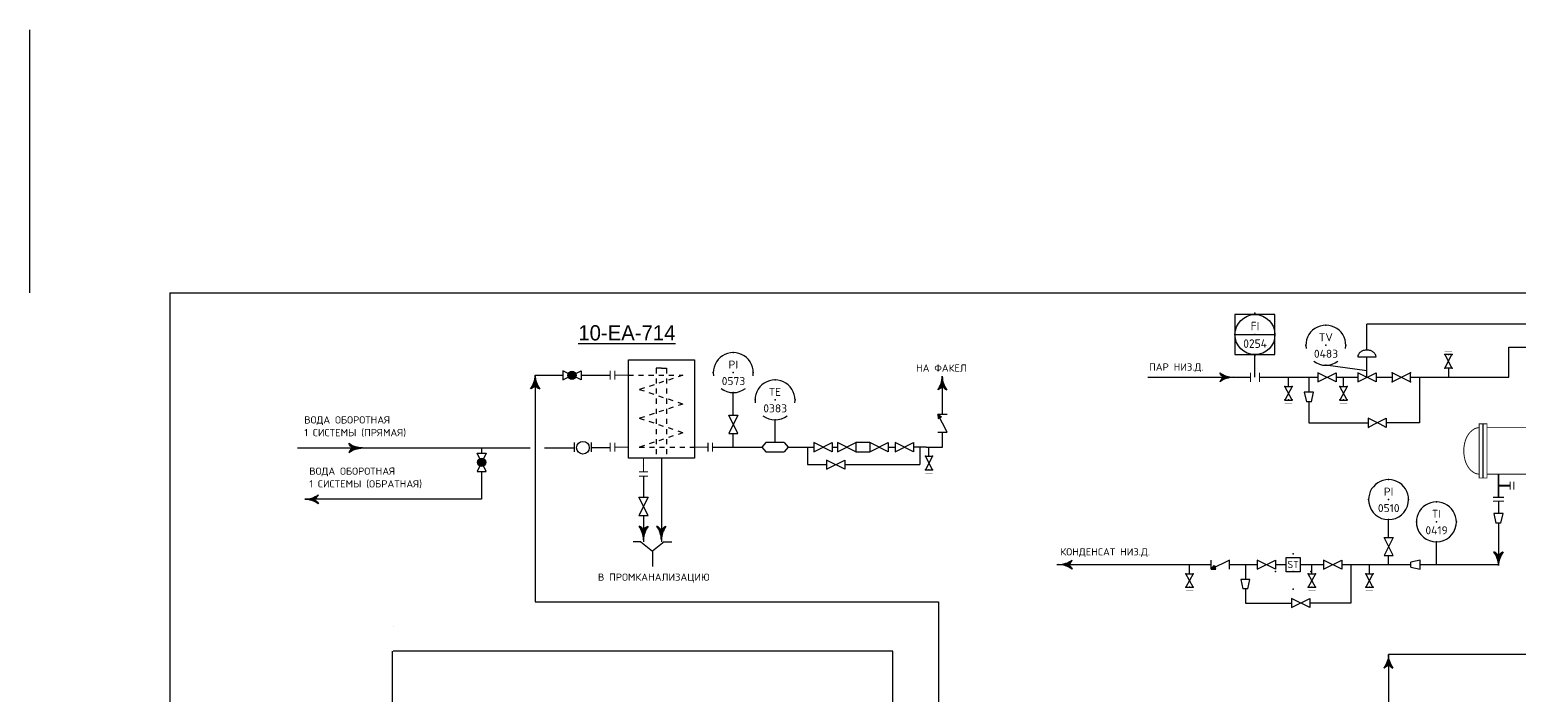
# Model space of a CAD drawing. Extents: x -60 to 179, y 68 to 180.
# Drawn here: x -59.82 to -30.39, y 94.08 to 107.24 of the extents above; entities that cross this region are included whole.
import ezdxf
from ezdxf.enums import TextEntityAlignment as Align

# ---------------------------------------------------------------- set-up
doc = ezdxf.new("R2010")
doc.units = 0
doc.header["$MEASUREMENT"] = 0
doc.linetypes.add('DASH', pattern=[0.15625, 0.09375, -0.0625])
doc.linetypes.add('DASHED', pattern=[0.1875, 0.125, -0.0625])
doc.layers.get('0').update_dxf_attribs({"linetype": 'CONTINUOUS'})
for name, color, linetype in [('IN-ATTRIBS', 7, 'CONTINUOUS'), ('IN-EQUIPMENT', 7, 'CONTINUOUS'), ('IN-INST-TAP', 7, 'CONTINUOUS'), ('IN-INSTRUMENT', 7, 'CONTINUOUS'), ('IN-MIN-PROC', 7, 'CONTINUOUS'), ('IN-PNEUMATIC', 7, 'CONTINUOUS'), ('IN-SOFTWARE', 7, 'CONTINUOUS'), ('IN-TEXT', 1, 'CONTINUOUS'), ('СЛОЙ1', 3, 'CONTINUOUS'), ('СЛОЙ2', 6, 'CONTINUOUS'), ('СЛОЙ3', 5, 'CONTINUOUS'), ('СЛОЙ4', 2, 'CONTINUOUS')]:
    doc.layers.add(name, color=color, linetype=linetype)
doc.styles.add('ATTRIBS', font='SIMPLEX', dxfattribs={"width": 0.9, "height": 0.1})
doc.styles.add('NARROW', font='simplex', dxfattribs={"width": 0.75, "height": 0.1})
doc.styles.add('S1', font='SIMPLEX', dxfattribs={"height": 0.1})

# ---------------------------------------------------------------- blocks, each defined once
blk = doc.blocks.new('PE2')
for points in [[(0, 0, 0.150368), (0.188, 0.062, 0.150368)], [(0.125, 0, 0.206864), (0.188, 0.062, 0.206864)], [(0.125, 0, -0.206864), (0.188, -0.062, -0.206864)]]:
    blk.add_lwpolyline(points, format="xyb")
blk.add_arc((-0.008, -0.336), 0.336, 54.4623, 88.6678)
for points in [[(0, 0), (0.125, 0), (0.04, 0.003), (0.141, 0.008)], [(0, 0), (0.125, 0), (0.04, -0.003), (0.141, -0.008)], [(0.04, 0.003), (0.141, 0.008), (0.079, 0.011), (0.156, 0.019)], [(0.079, 0.011), (0.156, 0.019), (0.117, 0.024), (0.169, 0.031)], [(0.117, 0.024), (0.169, 0.031), (0.154, 0.041), (0.179, 0.046)], [(0.154, 0.041), (0.179, 0.046), (0.188, 0.062)], [(0.04, -0.003), (0.141, -0.008), (0.079, -0.011), (0.156, -0.019)], [(0.079, -0.011), (0.156, -0.019), (0.117, -0.024), (0.169, -0.031)], [(0.117, -0.024), (0.169, -0.031), (0.154, -0.041), (0.179, -0.046)], [(0.154, -0.041), (0.179, -0.046), (0.188, -0.062)]]:
    blk.add_solid(points)
blk = doc.blocks.new('BUBTEXT')
at = {"layer": 'IN-ATTRIBS'}
for p in [(0, 0.25), (-0.25, 0), (0, 0), (0.25, 0), (0, -0.25)]:
    blk.add_point(p, dxfattribs=at)
at = {"layer": 'IN-ATTRIBS', "flags": 1}
for tag, style, width, p in [('DWGNO', 'ATTRIBS', 0.8, (0.003, 0.447)), ('IDNUM', 'ATTRIBS', 0.8, (0.009, 0.584)), ('FILENO', 'ATTRIBS', 0.8, (-0.003, 0.311)), ('LOC', 'ATTRIBS', 0.8, (-0.08, -0.422)), ('SIG', 'ATTRIBS', 0.8, (-0.087, -0.563)), ('INSTALL', 'ATTRIBS', 0.8, (-0.087, -0.699)), ('DATE', 'ATTRIBS', 0.8, (-0.088, -0.969)), ('SERV', 'ATTRIBS', 0.8, (-0.083, -0.838)), ('DES', 'NARROW', 0.75, (-0.087, -1.102)), ('CSYS', 'NARROW', 0.75, (-0.087, -1.243))]:
    blk.add_attdef(tag, text='', height=0.1, dxfattribs=dict(at, style=style, width=width)).set_placement(p, align=Align.CENTER)
at = {"layer": 'IN-ATTRIBS', "style": 'ATTRIBS', "flags": 1}
blk.add_attdef('SYSCDI', text='', height=0.1, dxfattribs=at).set_placement((-0.312, 0.312), align=Align.RIGHT)
at = {"layer": 'IN-ATTRIBS', "style": 'S1'}
for tag, p in [('XT', (0.324, 0.257)), ('A1', (0.323, 0.115)), ('A2', (0.323, -0.035)), ('A3', (0.323, -0.185)), ('RES', (0.323, -0.342))]:
    blk.add_attdef(tag, p, '', height=0.1, dxfattribs=at)
at = {"layer": 'IN-ATTRIBS', "style": 'ATTRIBS'}
blk.add_attdef('SYSCDV', text='', height=0.1, dxfattribs=at).set_placement((-0.312, 0.141), align=Align.RIGHT)
at = {"layer": 'IN-ATTRIBS', "style": 'S1'}
for tag, p in [('INSTTYPE', (0, 0.05)), ('TAGNUM', (0.002, -0.156)), ('MD', (0.402, -0.565)), ('SZ', (0.402, -0.696))]:
    blk.add_attdef(tag, text='', height=0.1, dxfattribs=at).set_placement(p, align=Align.CENTER)
blk = doc.blocks.new('PH35B')
for start, end in [(351.1529, 188.8471), (232.6037, 307.3963)]:
    blk.add_arc((0, 0), 0.25, start, end)
blk = doc.blocks.new('PE13')
at = {"const_width": 0.015}
for points in [[(0, 0), (0.1875, 0)], [(0.1875, 0.0625), (0.1875, -0.0625)]]:
    blk.add_lwpolyline(points, dxfattribs=at)
blk = doc.blocks.new('PF35A')
blk.add_lwpolyline([(0, -0.0625), (0.25, 0.0625), (0.25, -0.0625), (0, 0.0625)], close=True)
blk = doc.blocks.new('DRAINTXT')
at = {"layer": 'IN-ATTRIBS'}
for p in [(-0.05, -0.125), (0, -0.125), (0.05, -0.125), (-0.05, -0.312), (0, -0.312), (0.05, -0.312)]:
    blk.add_point(p, dxfattribs=at)
at = {"layer": 'IN-ATTRIBS', "style": 'S1', "flags": 1}
for tag, p in [('DWGNO', (-0.438, -0.219)), ('IDNUM', (-0.562, -0.219)), ('FILENO', (-0.312, -0.219))]:
    blk.add_attdef(tag, text='', height=0.1, rotation=90, dxfattribs=at).set_placement(p, align=Align.CENTER)
at = {"layer": 'IN-ATTRIBS', "style": 'S1'}
for tag, p in [('MODE', (-0.078, -0.219)), ('SIZE', (0.172, -0.219))]:
    blk.add_attdef(tag, text='', height=0.1, rotation=90, dxfattribs=at).set_placement(p, align=Align.CENTER)
blk = doc.blocks.new('PH29A')
at = {"linetype": 'Continuous'}
blk.add_line((-0.25, 0), (0.25, 0), dxfattribs=at)
blk.add_lwpolyline([(-0.25, 0.25), (-0.25, -0.25), (0.25, -0.25), (0.25, 0.25)], close=True)
blk.add_circle((0, 0), 0.25)
blk = doc.blocks.new('VALVTEXT')
at = {"layer": 'IN-ATTRIBS'}
for p in [(0, 0.0625), (0, 0), (0.25, 0.0625), (0.25, 0), (0, -0.0625), (0.25, -0.0625)]:
    blk.add_point(p, dxfattribs=at)
at = {"layer": 'IN-ATTRIBS', "style": 'S1', "flags": 1}
for tag, p in [('IDNUM', (0.125, 0.5625)), ('DWGNO', (0.125, 0.4375)), ('FILENO', (0.125, 0.3125))]:
    blk.add_attdef(tag, text='', height=0.1, dxfattribs=at).set_placement(p, align=Align.CENTER)
at = {"layer": 'IN-ATTRIBS', "style": 'S1'}
for tag, p in [('MODE', (0.125, 0.078125)), ('SIZE', (0.125, -0.1875))]:
    blk.add_attdef(tag, text='', height=0.1, dxfattribs=at).set_placement(p, align=Align.CENTER)

msp = doc.modelspace()

# ---------------------------------------------------------------- hatches: boundary and pattern name
at = {"layer": 'СЛОЙ4', "linetype": 'Continuous'}
h = msp.add_hatch(color=256, dxfattribs=at)
h.paths.add_polyline_path([(-49.105, 100.408), (-49.032, 100.372, 0.116434), (-49.024, 100.408, 0.116434), (-49.032, 100.445)])
h.paths.add_polyline_path([(-49.105, 100.408), (-49.178, 100.372, 0.618034), (-49.032, 100.372)])
h.paths.add_polyline_path([(-49.178, 100.445, 0.116434), (-49.187, 100.408, 0.116434), (-49.178, 100.372), (-49.105, 100.408)])
h.paths.add_polyline_path([(-49.105, 100.408), (-49.032, 100.445, 0.618034), (-49.178, 100.445)])
h = msp.add_hatch(color=256, dxfattribs=at)
h.paths.add_polyline_path([(-41.876, 99.642), (-41.839, 99.569), (-41.805, 99.585)])
h.paths.add_polyline_path([(-41.876, 99.642), (-41.873, 99.552), (-41.839, 99.569)])
h = msp.add_hatch(color=256, dxfattribs=at)
h.paths.add_polyline_path([(-50.89, 98.687), (-50.854, 98.76, 0.236068), (-50.926, 98.76)])
h.paths.add_polyline_path([(-50.89, 98.687), (-50.854, 98.614, 0.284079), (-50.808, 98.687, 0.284079), (-50.854, 98.76)])
h.paths.add_polyline_path([(-50.926, 98.614, 0.236068), (-50.854, 98.614), (-50.89, 98.687)])
h.paths.add_polyline_path([(-50.89, 98.687), (-50.926, 98.76, 0.284079), (-50.972, 98.687, 0.284079), (-50.926, 98.614)])
h = msp.add_hatch(color=256, dxfattribs=at)
h.paths.add_polyline_path([(-36.476, 96.576), (-36.403, 96.613), (-36.419, 96.647)])
h.paths.add_polyline_path([(-36.476, 96.576), (-36.386, 96.579), (-36.403, 96.613)])

# ---------------------------------------------------------------- linework, layer by layer
at = {"color": 7}
for p, q in [((-59.816, 102.038), (-59.816, 107.237)), ((-33.403, 100.907), (-33.403, 101.417)), ((-25.037, 101.417), (-33.403, 101.417)), ((-52.637, 95.447), (-52.637, 95.447)), ((-42.77, 94.957), (-52.637, 94.957)), ((-42.77, 93.702), (-42.77, 94.957))]:
    msp.add_line(p, q, dxfattribs=at)
at = {"color": 6}
msp.add_line((-31.107, 98.386), (-31.107, 99.449), dxfattribs=at)
at = {"color": 6, "const_width": 0.0184}
msp.add_lwpolyline([(-31.183, 99.449), (-31.183, 98.378), (-31.03, 98.378), (-31.03, 99.449)], close=True, dxfattribs=at)
msp.add_lwpolyline([(-31.183, 99.373, 0.139889), (-31.293, 99.341, 0.107118), (-31.399, 99.238, 0.079812), (-31.464, 99.096, 0.067459), (-31.489, 98.914, 0.067459), (-31.464, 98.731, 0.079812), (-31.399, 98.589, 0.107118), (-31.293, 98.486, 0.139889), (-31.183, 98.455, 0.139889)], format="xyb", dxfattribs=at)
at = {"color": 6}
for points, const_width in [([(-28.559, 99.372), (-31.03, 99.372)], 0.0184), ([(-28.559, 98.455), (-31.03, 98.455)], 0.0184), ([(-30.804, 98.455), (-30.804, 97.996)], 0.0367), ([(-30.574, 98.302), (-30.574, 98.149)], 0.0184), ([(-30.498, 98.302), (-30.498, 98.149)], 0.0184), ([(-30.697, 97.996), (-30.911, 97.996)], 0.0257), ([(-30.804, 98.225), (-30.574, 98.225)], 0.0367)]:
    msp.add_lwpolyline(points, dxfattribs=dict(at, const_width=const_width))
at = {"color": 7}
msp.add_lwpolyline([(-34.999, 96.809), (-34.72, 96.809), (-34.72, 96.523), (-34.999, 96.523)], close=True, dxfattribs=at)
for centre, start, end in [((-32.975, 97.95), 351.1529, 188.8471), ((-32.975, 97.95), 188.8471, 351.1529), ((-32.03, 97.511), 351.1529, 188.8471), ((-32.03, 97.511), 188.8471, 351.1529)]:
    msp.add_arc(centre, 0.395, start, end)
at = {"layer": 'IN-EQUIPMENT', "color": 2, "const_width": 0.0257}
msp.add_lwpolyline([(-30.697, 97.92), (-30.911, 97.92)], dxfattribs=at)
at = {"layer": 'IN-INST-TAP'}
for p, q in [((-35.614, 100.368), (-35.614, 100.817)), ((-33.403, 100.496), (-34.214, 100.606)), ((-45.094, 99.077), (-45.094, 99.527)), ((-32.03, 96.666), (-32.03, 97.115))]:
    msp.add_line(p, q, dxfattribs=at)
at = {"layer": 'IN-MIN-PROC', "linetype": 'DASH'}
for p, q in [((-47.991, 100.408), (-46.915, 100.408)), ((-46.915, 100.408), (-47.775, 100.124)), ((-47.442, 100.546), (-47.442, 98.771)), ((-47.34, 100.546), (-47.442, 100.546)), ((-47.34, 100.546), (-47.238, 100.546)), ((-47.238, 100.546), (-47.238, 98.771)), ((-46.915, 99.84), (-47.775, 100.124)), ((-46.915, 99.84), (-47.775, 99.556)), ((-46.915, 99.272), (-47.775, 99.556)), ((-46.915, 99.272), (-47.775, 98.988)), ((-47.775, 98.988), (-46.688, 98.988))]:
    msp.add_line(p, q, dxfattribs=at)
at = {"layer": 'IN-PNEUMATIC'}
msp.add_line((-52.65, 88.411), (-52.65, 94.957), dxfattribs=at)
at = {"layer": 'IN-SOFTWARE'}
for q in [(145.371, 102.038), (-57.05, 73.338)]:
    msp.add_line((-57.05, 102.038), q, dxfattribs=at)
at = {"layer": 'СЛОЙ1', "linetype": 'Continuous'}
msp.add_line((-32.977, 94.891), (-32.977, 86.644), dxfattribs=at)
at = {"layer": 'СЛОЙ1', "color": 3}
msp.add_line((-25.48, 94.891), (-32.977, 94.891), dxfattribs=at)
at = {"layer": 'СЛОЙ2', "linetype": 'Continuous'}
msp.add_lwpolyline([(-47.991, 100.714), (-46.688, 100.714), (-46.688, 98.771), (-47.991, 98.771)], close=True, dxfattribs=at)
at = {"layer": 'СЛОЙ2', "const_width": 0.0216}
for points in [[(-48.35, 100.318), (-48.35, 100.498)], [(-48.35, 98.898), (-48.35, 99.077)], [(-46.329, 99.077), (-46.329, 98.898)], [(-47.602, 98.412), (-47.782, 98.412)]]:
    msp.add_lwpolyline(points, dxfattribs=at)
at = {"layer": 'СЛОЙ3', "color": 5}
for p, q in [((-30.599, 100.966), (-28.781, 100.966)), ((-30.599, 100.368), (-30.599, 100.966)), ((-30.804, 97.92), (-30.804, 97.673)), ((-30.804, 97.487), (-30.804, 96.666)), ((-49.832, 95.928), (-41.864, 95.928))]:
    msp.add_line(p, q, dxfattribs=at)
at = {"layer": 'СЛОЙ3', "linetype": 'Continuous'}
for p, q in [((-49.832, 100.408), (-49.285, 100.408)), ((-48.925, 100.408), (-48.35, 100.408)), ((-54.53, 98.971), (-49.932, 98.971)), ((-50.89, 98.971), (-50.89, 98.866)), ((-49.646, 98.971), (-49.053, 98.971)), ((-48.35, 98.971), (-48.723, 98.971)), ((-46.329, 98.988), (-45.353, 98.988)), ((-44.835, 98.988), (-44.326, 98.988)), ((-44.453, 98.988), (-44.453, 98.643)), ((-43.967, 98.988), (-43.859, 98.988)), ((-42.106, 98.988), (-42.36, 98.988)), ((-42.233, 98.988), (-42.233, 98.643)), ((-42.106, 98.988), (-41.786, 98.988)), ((-47.34, 98.771), (-47.34, 97.156)), ((-44.453, 98.643), (-44.077, 98.643)), ((-43.718, 98.643), (-42.233, 98.643)), ((-50.89, 98.507), (-50.89, 97.957)), ((-47.692, 98.412), (-47.692, 97.996)), ((-50.89, 97.957), (-54.385, 97.957)), ((-50.89, 97.957), (-50.89, 97.957)), ((-47.692, 97.637), (-47.692, 97.156)), ((-32.975, 97.205), (-32.975, 97.555)), ((-47.747, 97.117), (-47.897, 97.117)), ((-47.747, 97.117), (-47.516, 96.93)), ((-47.692, 97.156), (-47.692, 97.117)), ((-47.285, 97.117), (-47.516, 96.93)), ((-47.34, 97.156), (-47.34, 97.117)), ((-47.285, 97.117), (-47.135, 97.117)), ((-47.516, 96.93), (-47.516, 96.631))]:
    msp.add_line(p, q, dxfattribs=at)
at = {"layer": 'СЛОЙ3'}
for p, q in [((-49.832, 100.408), (-49.832, 95.928)), ((-41.785, 99.642), (-41.785, 100.388)), ((-37.732, 100.368), (-35.704, 100.368)), ((-35.525, 100.368), (-34.369, 100.368)), ((-34.549, 100.368), (-34.549, 100.071)), ((-34.01, 100.368), (-33.582, 100.368)), ((-33.223, 100.368), (-32.909, 100.368)), ((-32.545, 100.368), (-30.599, 100.368)), ((-32.365, 100.368), (-32.365, 99.469)), ((-45.919, 99.617), (-45.919, 100.066)), ((-34.549, 99.885), (-34.549, 99.469)), ((-34.549, 99.469), (-33.381, 99.469)), ((-32.365, 99.469), (-33.022, 99.469)), ((-45.919, 98.988), (-45.919, 99.257)), ((-41.786, 98.988), (-41.786, 99.282)), ((-42.862, 98.988), (-42.719, 98.988)), ((-32.975, 96.666), (-32.975, 96.846)), ((-39.528, 96.666), (-36.476, 96.666)), ((-36.116, 96.666), (-35.569, 96.666)), ((-35.803, 96.666), (-35.803, 96.369)), ((-35.21, 96.666), (-34.999, 96.666)), ((-34.718, 96.666), (-34.259, 96.666)), ((-33.9, 96.666), (-32.534, 96.666)), ((-33.72, 96.666), (-33.72, 95.907)), ((-32.348, 96.666), (-30.812, 96.666)), ((-41.864, 95.928), (-41.864, 92.013)), ((-35.803, 96.184), (-35.803, 95.907)), ((-35.803, 95.907), (-34.891, 95.907)), ((-33.72, 95.907), (-34.532, 95.907))]:
    msp.add_line(p, q, dxfattribs=at)
at = {"layer": 'СЛОЙ4'}
for p, q in [((-33.582, 100.772), (-33.223, 100.772)), ((-33.403, 100.368), (-33.403, 100.772)), ((-31.722, 100.817), (-31.865, 100.817)), ((-31.865, 100.547), (-31.722, 100.817)), ((-31.865, 100.817), (-31.722, 100.547)), ((-34.954, 100.188), (-34.954, 100.368)), ((-33.864, 100.188), (-33.864, 100.368)), ((-31.722, 100.547), (-31.865, 100.547)), ((-31.793, 100.547), (-31.793, 100.368)), ((-34.882, 99.919), (-35.025, 100.188)), ((-34.882, 100.188), (-35.025, 99.919)), ((-35.025, 100.188), (-34.882, 100.188)), ((-34.639, 100.071), (-34.599, 99.885)), ((-34.459, 100.071), (-34.639, 100.071)), ((-34.499, 99.885), (-34.46, 100.071)), ((-33.936, 100.188), (-33.792, 100.188)), ((-33.792, 100.188), (-33.936, 99.919)), ((-33.792, 99.919), (-33.936, 100.188)), ((-35.025, 99.919), (-34.882, 99.919)), ((-34.499, 99.885), (-34.599, 99.885)), ((-33.936, 99.919), (-33.792, 99.919)), ((-41.696, 99.282), (-41.876, 99.642)), ((-41.876, 99.642), (-41.696, 99.642)), ((-41.876, 99.282), (-41.696, 99.282)), ((-49.053, 98.898), (-49.053, 99.077)), ((-48.723, 98.898), (-48.723, 99.077)), ((-42.053, 98.808), (-42.053, 98.988)), ((-41.981, 98.808), (-42.125, 98.538)), ((-41.981, 98.538), (-42.125, 98.808)), ((-42.125, 98.808), (-41.981, 98.808)), ((-42.125, 98.538), (-41.981, 98.538)), ((-30.894, 97.673), (-30.854, 97.487)), ((-30.714, 97.673), (-30.894, 97.673)), ((-30.754, 97.487), (-30.854, 97.487)), ((-30.754, 97.487), (-30.714, 97.673)), ((-36.905, 96.486), (-36.905, 96.666)), ((-36.116, 96.756), (-36.476, 96.576)), ((-36.476, 96.576), (-36.476, 96.756)), ((-36.116, 96.576), (-36.116, 96.756)), ((-34.488, 96.486), (-34.488, 96.666)), ((-33.354, 96.486), (-33.354, 96.666)), ((-32.348, 96.756), (-32.534, 96.716)), ((-32.534, 96.616), (-32.534, 96.716)), ((-32.534, 96.616), (-32.348, 96.577)), ((-32.348, 96.576), (-32.348, 96.756)), ((-36.977, 96.486), (-36.833, 96.486)), ((-36.833, 96.486), (-36.977, 96.217)), ((-36.833, 96.217), (-36.977, 96.486)), ((-36.977, 96.217), (-36.833, 96.217)), ((-35.713, 96.369), (-35.893, 96.369)), ((-35.893, 96.369), (-35.853, 96.184)), ((-35.753, 96.184), (-35.714, 96.369)), ((-34.416, 96.217), (-34.56, 96.486)), ((-34.416, 96.486), (-34.56, 96.217)), ((-34.56, 96.486), (-34.416, 96.486)), ((-34.56, 96.217), (-34.416, 96.217)), ((-33.283, 96.217), (-33.426, 96.486)), ((-33.283, 96.486), (-33.426, 96.217)), ((-33.426, 96.486), (-33.283, 96.486)), ((-33.426, 96.217), (-33.283, 96.217)), ((-35.753, 96.184), (-35.853, 96.184))]:
    msp.add_line(p, q, dxfattribs=at)
at = {"layer": 'СЛОЙ4', "linetype": 'Continuous'}
for p, q in [((-41.876, 99.642), (-41.873, 99.552)), ((-41.876, 99.642), (-41.805, 99.585)), ((-41.873, 99.552), (-41.839, 99.569)), ((-41.805, 99.585), (-41.839, 99.569)), ((-33.262, 99.439), (-33.141, 99.499)), ((-33.141, 99.439), (-33.262, 99.499)), ((-45.274, 99.077), (-45.353, 98.988)), ((-45.353, 98.988), (-45.274, 98.898)), ((-44.914, 99.077), (-45.274, 99.077)), ((-45.274, 98.898), (-44.914, 98.898)), ((-44.914, 99.077), (-44.835, 98.988)), ((-44.835, 98.988), (-44.914, 98.898)), ((-43.221, 99.077), (-43.5, 99.077)), ((-43.5, 98.898), (-43.221, 98.898)), ((-36.476, 96.576), (-36.419, 96.647)), ((-36.476, 96.576), (-36.386, 96.579)), ((-36.419, 96.647), (-36.403, 96.613)), ((-36.386, 96.579), (-36.403, 96.613)), ((-34.651, 95.877), (-34.771, 95.937)), ((-34.771, 95.877), (-34.651, 95.937))]:
    msp.add_line(p, q, dxfattribs=at)
at = {"layer": 'СЛОЙ4'}
msp.add_lwpolyline([(-33.223, 100.772, 0.126822), (-33.236, 100.821, 0.10607), (-33.276, 100.867, 0.085783), (-33.332, 100.896, 0.075445), (-33.403, 100.907, 0.075445), (-33.474, 100.896, 0.085783), (-33.53, 100.867, 0.10607), (-33.57, 100.821, 0.126822), (-33.582, 100.772, 0.126822)], format="xyb", dxfattribs=at)
at = {"layer": 'СЛОЙ4', "linetype": 'Continuous', "const_width": 0.00719}
for points in [[(-31.722, 100.879), (-31.865, 100.879)], [(-35.025, 99.856), (-34.882, 99.856)], [(-33.936, 99.856), (-33.792, 99.856)], [(-42.125, 98.476), (-41.981, 98.476)], [(-36.977, 96.155), (-36.833, 96.155)], [(-34.56, 96.155), (-34.416, 96.155)], [(-33.426, 96.155), (-33.283, 96.155)]]:
    msp.add_lwpolyline(points, dxfattribs=at)
at = {"layer": 'СЛОЙ4'}
for points in [[(-49.285, 100.318), (-48.925, 100.498), (-48.925, 100.318), (-49.285, 100.498)], [(-34.369, 100.278), (-34.01, 100.458), (-34.01, 100.278), (-34.369, 100.458)], [(-33.582, 100.278), (-33.223, 100.458), (-33.223, 100.278), (-33.582, 100.458)], [(-32.904, 100.278), (-32.545, 100.458), (-32.545, 100.278), (-32.904, 100.458)], [(-50.8, 98.507), (-50.98, 98.866), (-50.8, 98.866), (-50.98, 98.507)], [(-44.326, 98.898), (-43.967, 99.077), (-43.967, 98.898), (-44.326, 99.077)], [(-43.5, 98.898), (-43.859, 99.077), (-43.859, 98.898), (-43.5, 99.077)], [(-43.221, 98.898), (-42.862, 99.077), (-42.862, 98.898), (-43.221, 99.077)], [(-42.36, 98.898), (-42.719, 99.077), (-42.719, 98.898), (-42.36, 99.077)], [(-44.077, 98.553), (-43.718, 98.733), (-43.718, 98.553), (-44.077, 98.733)], [(-47.602, 97.637), (-47.782, 97.996), (-47.602, 97.996), (-47.782, 97.637)], [(-32.885, 96.846), (-33.064, 97.205), (-32.885, 97.205), (-33.064, 96.846)], [(-35.569, 96.576), (-35.21, 96.756), (-35.21, 96.576), (-35.569, 96.756)], [(-34.259, 96.576), (-33.9, 96.756), (-33.9, 96.576), (-34.259, 96.756)]]:
    msp.add_lwpolyline(points, close=True, dxfattribs=at)
at = {"layer": 'СЛОЙ4', "const_width": 0.0216}
for points in [[(-35.704, 100.458), (-35.704, 100.278)], [(-35.525, 100.458), (-35.525, 100.278)]]:
    msp.add_lwpolyline(points, dxfattribs=at)
at = {"layer": 'СЛОЙ4'}
for points in [[(-33.262, 99.499), (-33.381, 99.559), (-33.381, 99.379), (-33.262, 99.439)], [(-33.141, 99.499), (-33.022, 99.559), (-33.022, 99.379), (-33.141, 99.439)], [(-34.771, 95.937), (-34.891, 95.997), (-34.891, 95.817), (-34.771, 95.877)], [(-34.651, 95.937), (-34.532, 95.997), (-34.532, 95.817), (-34.651, 95.877)]]:
    msp.add_lwpolyline(points, dxfattribs=at)
at = {"layer": 'СЛОЙ4', "linetype": 'Continuous'}
for centre, radius in [((-49.105, 100.408), 0.0816), ((-48.888, 98.977), 0.125), ((-50.89, 98.687), 0.0816)]:
    msp.add_circle(centre, radius, dxfattribs=at)

# ---------------------------------------------------------------- block references
at = {"layer": 'IN-INSTRUMENT', "linetype": 'DASHED'}
for p, xscale, yscale, values in [((-35.614, 101.212), 1.58125, 1.68125, {'INSTTYPE': 'FI', 'TAGNUM': '0254'}), ((-34.86, 96.53), 1.4, 1.4, {'INSTTYPE': 'ST'})]:
    msp.add_blockref('BUBTEXT', p, dxfattribs=dict(at, xscale=xscale, yscale=yscale)).add_auto_attribs(values)
at = {"layer": 'IN-INSTRUMENT', "linetype": 'DASHED', "xscale": 1.58125, "yscale": 1.58125, "zscale": 1.58125}
msp.add_blockref('PH29A', (-35.614, 101.212), dxfattribs=at)
at = {"layer": 'IN-INSTRUMENT', "xscale": 1.58125, "yscale": 1.58125, "zscale": 1.58125}
for p in [(-34.214, 101.001), (-45.919, 100.461), (-45.094, 99.922)]:
    msp.add_blockref('PH35B', p, dxfattribs=at)
for p, values in [((-34.214, 101.001), {'INSTTYPE': 'TV', 'TAGNUM': '0483'}), ((-45.919, 100.461), {'INSTTYPE': 'PI', 'TAGNUM': '0573'}), ((-45.094, 99.922), {'INSTTYPE': 'ТЕ', 'TAGNUM': '0383'}), ((-32.975, 97.95), {'INSTTYPE': 'PI', 'TAGNUM': '0510'}), ((-32.03, 97.511), {'INSTTYPE': 'ТI', 'TAGNUM': '0419'})]:
    msp.add_blockref('BUBTEXT', p, dxfattribs=at).add_auto_attribs(values)
at = {"layer": 'IN-MIN-PROC', "xscale": 1.4375, "yscale": 1.4375, "zscale": 1.4375}
msp.add_blockref('VALVTEXT', (-32.904, 100.368), dxfattribs=at)
at = {"layer": 'СЛОЙ1', "xscale": 1.4375, "yscale": 1.4375, "zscale": 1.4375}
msp.add_blockref('PE2', (-39.495, 96.667), dxfattribs=at)
at = {"layer": 'СЛОЙ1', "color": 3, "xscale": -1.4375, "yscale": 1.4375, "zscale": 1.4375, "rotation": 90}
msp.add_blockref('PE2', (-32.977, 94.891), dxfattribs=at)
at = {"layer": 'СЛОЙ2', "xscale": 1.4375, "yscale": 1.4375, "zscale": 1.4375}
for p, rotation in [((-47.991, 100.408), 180), ((-47.991, 98.988), 180), ((-47.692, 98.771), 270)]:
    msp.add_blockref('PE13', p, dxfattribs=dict(at, rotation=rotation))
msp.add_blockref('PE13', (-46.688, 98.988), dxfattribs=at)
at = {"layer": 'СЛОЙ3', "xscale": 1.4375, "yscale": 1.4375, "zscale": 1.4375}
for p, rotation in [((-49.832, 100.408), 270), ((-41.791, 100.388), 270), ((-36.038, 100.368), 180), ((-47.692, 97.156), 90), ((-47.34, 97.155), 90)]:
    msp.add_blockref('PE2', p, dxfattribs=dict(at, rotation=rotation))
at = {"layer": 'СЛОЙ3', "yscale": 1.4375, "zscale": 1.4375}
for p, xscale in [((-53.243, 98.971), -1.4375), ((-54.385, 97.957), 1.4375)]:
    msp.add_blockref('PE2', p, dxfattribs=dict(at, xscale=xscale))
at = {"layer": 'СЛОЙ3', "color": 5, "linetype": 'Continuous', "xscale": 1.4375, "yscale": 1.4375, "zscale": 1.4375, "rotation": 90}
msp.add_blockref('PE2', (-30.804, 96.648), dxfattribs=at)
at = {"layer": 'СЛОЙ4', "xscale": 1.4375, "yscale": 1.4375, "zscale": 1.4375}
for name, p, rotation in [('DRAINTXT', (-31.793, 100.368), 180), ('PF35A', (-45.919, 99.257), 90)]:
    msp.add_blockref(name, p, dxfattribs=dict(at, rotation=rotation))
for p in [(-34.954, 100.368), (-33.864, 100.368), (-42.053, 98.988), (-36.905, 96.666), (-34.488, 96.666), (-33.354, 96.666)]:
    msp.add_blockref('DRAINTXT', p, dxfattribs=at)

# ---------------------------------------------------------------- texts
at = {"layer": 'IN-TEXT', "color": 4}
msp.add_text('%%u10-ЕА-714', height=0.3, dxfattribs=at).set_placement((-48.98, 101.097))
at = {"layer": 'IN-TEXT', "style": 'S1'}
for s, height, p in [('НА ФАКЕЛ', 0.1437, (-42.31, 100.478)), ('ПАР НИЗ.Д.', 0.1437, (-37.706, 100.499)), ('ВОДА ОБОРОТНАЯ', 0.14375, (-54.394, 99.454)), ('1 СИСТЕМЫ (ПРЯМАЯ)', 0.14375, (-54.394, 99.203)), ('ВОДА ОБОРОТНАЯ', 0.14375, (-54.295, 98.441)), ('1 СИСТЕМЫ (ОБРАТНАЯ)', 0.14375, (-54.295, 98.19)), ('КОНДЕНСАТ НИЗ.Д.', 0.14375, (-39.457, 96.846)), ('В ПРОМКАНАЛИЗАЦИЮ', 0.14375, (-48.593, 96.346))]:
    msp.add_text(s, height=height, dxfattribs=at).set_placement(p)

doc.saveas('drawing.dxf')
